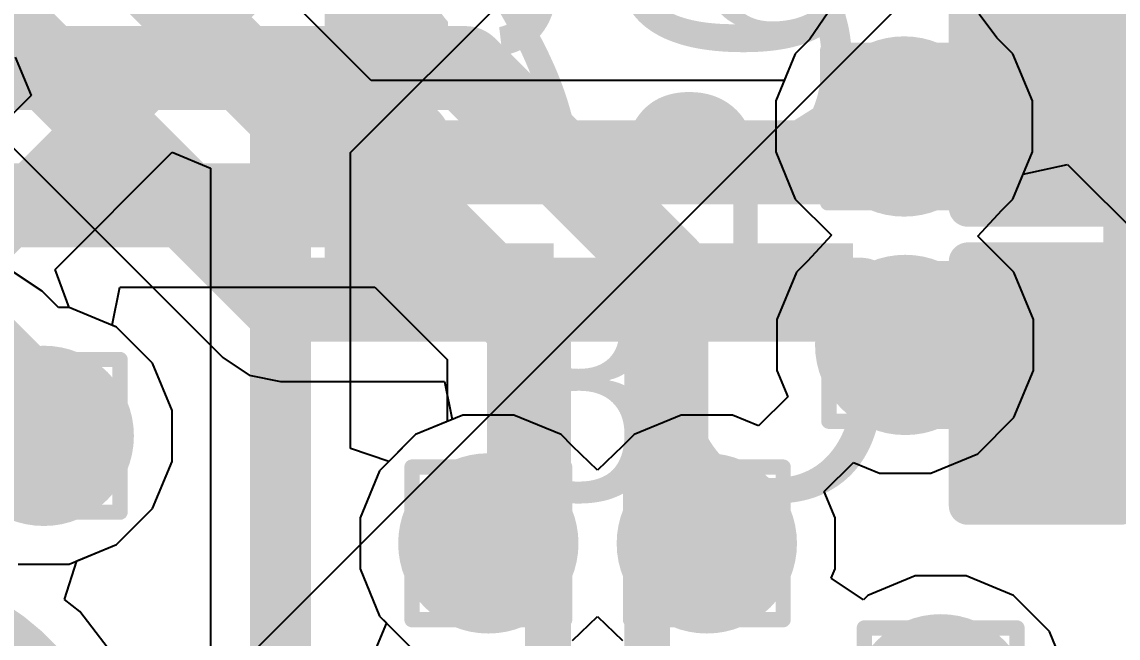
# Model space of a CAD drawing. Header units: inches. Extents: x -11 to 5433, y -4 to 5447.
# Drawn here: x 3.483 to 7.131, y 18.888 to 20.939 of the extents above; entities that cross this region are included whole.
import ezdxf

# ---------------------------------------------------------------- set-up
doc = ezdxf.new("R2010")
doc.units = ezdxf.units.IN
for name, color, linetype in [('Bottom Layer', 5, 'Continuous'), ('Bottom Overlay', 54, 'Continuous'), ('Bottom Paste', 16, 'Continuous'), ('Bottom Solder', 6, 'Continuous'), ('Drill Drawing', 1, 'Continuous'), ('Ground', 16, 'Continuous'), ('Power', 76, 'Continuous'), ('Top Layer', 1, 'Continuous'), ('Top Overlay', 2, 'Continuous'), ('Top Solder', 216, 'Continuous'), ('Via Holes', 16, 'Continuous')]:
    doc.layers.add(name, color=color, linetype=linetype)
doc.styles.add('Arial', font='', dxfattribs={"height": 0.2})
doc.styles.get('Arial').set_extended_font_data('Arial')

# ---------------------------------------------------------------- blocks, each defined once
blk = doc.blocks.new('TL3340AF160QG_48')
at = {"layer": 'Top Solder'}
blk.add_line((-1.71, 0.3751), (-5443.0227, 5441.6372), dxfattribs=at)
blk = doc.blocks.new('C___0402_B_221')
at = {"layer": 'Bottom Layer'}
for points in [[(-0.2413, 0.3175), (-0.2413, -0.3175), (-0.6985, -0.3175), (-0.6985, 0.3175)], [(0.6985, 0.3175), (0.6985, -0.3175), (0.2413, -0.3175), (0.2413, 0.3175)]]:
    blk.add_hatch(color=5, dxfattribs=at).paths.add_polyline_path(points)
at = {"layer": 'Bottom Paste'}
for points in [[(-0.2413, 0.3175), (-0.2413, -0.3175), (-0.6985, -0.3175), (-0.6985, 0.3175)], [(0.6985, 0.3175), (0.6985, -0.3175), (0.2413, -0.3175), (0.2413, 0.3175)]]:
    blk.add_hatch(color=16, dxfattribs=at).paths.add_polyline_path(points)
at = {"layer": 'Bottom Solder'}
for points in [[(-0.1813, 0.3775), (-0.1813, -0.3775), (-0.7585, -0.3775), (-0.7585, 0.3775)], [(0.7585, 0.3775), (0.7585, -0.3775), (0.1813, -0.3775), (0.1813, 0.3775)]]:
    blk.add_hatch(color=6, dxfattribs=at).paths.add_polyline_path(points)
at = {"layer": 'Bottom Overlay'}
for points in [[(-0.2794, 0.4064, 0.127, 0.127, 0), (-0.7874, 0.4064, 0.127, 0.127, 0)], [(-0.7874, 0.4064, 0.127, 0.127, 0), (-0.7874, -0.4064, 0.127, 0.127, 0)], [(0.7874, 0.4064, 0.127, 0.127, 0), (0.2794, 0.4064, 0.127, 0.127, 0)], [(0.7874, 0.4064, 0.127, 0.127, 0), (0.7874, -0.4064, 0.127, 0.127, 0)], [(-0.2794, -0.4064, 0.127, 0.127, 0), (-0.7874, -0.4064, 0.127, 0.127, 0)], [(0.7874, -0.4064, 0.127, 0.127, 0), (0.2794, -0.4064, 0.127, 0.127, 0)]]:
    blk.add_lwpolyline(points, format="xyseb", dxfattribs=at)
for points in [[(-0.8191, 0.4064, 0.0635, 0.0635, 1), (-0.7556, 0.4064, 0.0635, 0.0635, 1)], [(-0.8191, 0.4064, 0.0635, 0.0635, 1), (-0.7556, 0.4064, 0.0635, 0.0635, 1)], [(-0.3111, 0.4064, 0.0635, 0.0635, 1), (-0.2477, 0.4064, 0.0635, 0.0635, 1)], [(0.2477, 0.4064, 0.0635, 0.0635, 1), (0.3111, 0.4064, 0.0635, 0.0635, 1)], [(0.7556, 0.4064, 0.0635, 0.0635, 1), (0.8191, 0.4064, 0.0635, 0.0635, 1)], [(0.7556, 0.4064, 0.0635, 0.0635, 1), (0.8191, 0.4064, 0.0635, 0.0635, 1)], [(-0.8191, -0.4064, 0.0635, 0.0635, 1), (-0.7556, -0.4064, 0.0635, 0.0635, 1)], [(-0.8191, -0.4064, 0.0635, 0.0635, 1), (-0.7556, -0.4064, 0.0635, 0.0635, 1)], [(-0.3111, -0.4064, 0.0635, 0.0635, 1), (-0.2477, -0.4064, 0.0635, 0.0635, 1)], [(0.2477, -0.4064, 0.0635, 0.0635, 1), (0.3111, -0.4064, 0.0635, 0.0635, 1)], [(0.7556, -0.4064, 0.0635, 0.0635, 1), (0.8191, -0.4064, 0.0635, 0.0635, 1)], [(0.7556, -0.4064, 0.0635, 0.0635, 1), (0.8191, -0.4064, 0.0635, 0.0635, 1)]]:
    blk.add_lwpolyline(points, format="xyseb", close=True, dxfattribs=at)
blk = doc.blocks.new('C___0402_B_222')
at = {"layer": 'Bottom Layer'}
for points in [[(-0.2413, 0.3175), (-0.2413, -0.3175), (-0.6985, -0.3175), (-0.6985, 0.3175)], [(0.6985, 0.3175), (0.6985, -0.3175), (0.2413, -0.3175), (0.2413, 0.3175)]]:
    blk.add_hatch(color=5, dxfattribs=at).paths.add_polyline_path(points)
at = {"layer": 'Bottom Paste'}
for points in [[(-0.2413, 0.3175), (-0.2413, -0.3175), (-0.6985, -0.3175), (-0.6985, 0.3175)], [(0.6985, 0.3175), (0.6985, -0.3175), (0.2413, -0.3175), (0.2413, 0.3175)]]:
    blk.add_hatch(color=16, dxfattribs=at).paths.add_polyline_path(points)
at = {"layer": 'Bottom Solder'}
for points in [[(-0.1813, 0.3775), (-0.1813, -0.3775), (-0.7585, -0.3775), (-0.7585, 0.3775)], [(0.7585, 0.3775), (0.7585, -0.3775), (0.1813, -0.3775), (0.1813, 0.3775)]]:
    blk.add_hatch(color=6, dxfattribs=at).paths.add_polyline_path(points)
at = {"layer": 'Bottom Overlay'}
for points in [[(-0.2794, 0.4064, 0.127, 0.127, 0), (-0.7874, 0.4064, 0.127, 0.127, 0)], [(-0.7874, 0.4064, 0.127, 0.127, 0), (-0.7874, -0.4064, 0.127, 0.127, 0)], [(0.7874, 0.4064, 0.127, 0.127, 0), (0.2794, 0.4064, 0.127, 0.127, 0)], [(0.7874, 0.4064, 0.127, 0.127, 0), (0.7874, -0.4064, 0.127, 0.127, 0)], [(-0.2794, -0.4064, 0.127, 0.127, 0), (-0.7874, -0.4064, 0.127, 0.127, 0)], [(0.7874, -0.4064, 0.127, 0.127, 0), (0.2794, -0.4064, 0.127, 0.127, 0)]]:
    blk.add_lwpolyline(points, format="xyseb", dxfattribs=at)
for points in [[(-0.8191, 0.4064, 0.0635, 0.0635, 1), (-0.7556, 0.4064, 0.0635, 0.0635, 1)], [(-0.8191, 0.4064, 0.0635, 0.0635, 1), (-0.7556, 0.4064, 0.0635, 0.0635, 1)], [(-0.3111, 0.4064, 0.0635, 0.0635, 1), (-0.2477, 0.4064, 0.0635, 0.0635, 1)], [(0.2477, 0.4064, 0.0635, 0.0635, 1), (0.3111, 0.4064, 0.0635, 0.0635, 1)], [(0.7556, 0.4064, 0.0635, 0.0635, 1), (0.8191, 0.4064, 0.0635, 0.0635, 1)], [(0.7556, 0.4064, 0.0635, 0.0635, 1), (0.8191, 0.4064, 0.0635, 0.0635, 1)], [(-0.8191, -0.4064, 0.0635, 0.0635, 1), (-0.7556, -0.4064, 0.0635, 0.0635, 1)], [(-0.8191, -0.4064, 0.0635, 0.0635, 1), (-0.7556, -0.4064, 0.0635, 0.0635, 1)], [(-0.3111, -0.4064, 0.0635, 0.0635, 1), (-0.2477, -0.4064, 0.0635, 0.0635, 1)], [(0.2477, -0.4064, 0.0635, 0.0635, 1), (0.3111, -0.4064, 0.0635, 0.0635, 1)], [(0.7556, -0.4064, 0.0635, 0.0635, 1), (0.8191, -0.4064, 0.0635, 0.0635, 1)], [(0.7556, -0.4064, 0.0635, 0.0635, 1), (0.8191, -0.4064, 0.0635, 0.0635, 1)]]:
    blk.add_lwpolyline(points, format="xyseb", close=True, dxfattribs=at)

msp = doc.modelspace()

# ---------------------------------------------------------------- hatches: boundary and pattern name
at = {"layer": 'Bottom Layer'}
h = msp.add_hatch(color=5, dxfattribs=at)
edge = h.paths.add_edge_path()
edge.add_arc((6.4186, 20.591), 0.3, 0, 360)
h = msp.add_hatch(color=5, dxfattribs=at)
edge = h.paths.add_edge_path()
edge.add_arc((6.4224, 19.864), 0.3, 0, 360)
h = msp.add_hatch(color=5, dxfattribs=at)
edge = h.paths.add_edge_path()
edge.add_arc((3.556, 19.5614), 0.3, 0, 360)
h = msp.add_hatch(color=5, dxfattribs=at)
edge = h.paths.add_edge_path()
edge.add_arc((5.0353, 19.2035), 0.3, 0, 360)
h = msp.add_hatch(color=5, dxfattribs=at)
edge = h.paths.add_edge_path()
edge.add_arc((5.7623, 19.2035), 0.3, 0, 360)
h = msp.add_hatch(color=5, dxfattribs=at)
edge = h.paths.add_edge_path()
edge.add_arc((6.5404, 18.668), 0.3, 0, 360)
at = {"layer": 'Ground'}
h = msp.add_hatch(color=16, dxfattribs=at)
edge = h.paths.add_edge_path()
edge.add_arc((6.4186, 20.591), 0.3, 0, 360)
h = msp.add_hatch(color=16, dxfattribs=at)
edge = h.paths.add_edge_path()
edge.add_arc((6.4224, 19.864), 0.3, 0, 360)
h = msp.add_hatch(color=16, dxfattribs=at)
edge = h.paths.add_edge_path()
edge.add_arc((3.556, 19.5614), 0.3, 0, 360)
h = msp.add_hatch(color=16, dxfattribs=at)
edge = h.paths.add_edge_path()
edge.add_arc((5.0353, 19.2035), 0.3, 0, 360)
h = msp.add_hatch(color=16, dxfattribs=at)
edge = h.paths.add_edge_path()
edge.add_arc((5.7623, 19.2035), 0.3, 0, 360)
h = msp.add_hatch(color=16, dxfattribs=at)
edge = h.paths.add_edge_path()
edge.add_arc((6.5404, 18.668), 0.3, 0, 360)
at = {"layer": 'Power'}
h = msp.add_hatch(color=76, dxfattribs=at)
edge = h.paths.add_edge_path()
edge.add_arc((6.4186, 20.591), 0.3, 0, 360)
h = msp.add_hatch(color=76, dxfattribs=at)
edge = h.paths.add_edge_path()
edge.add_arc((6.4224, 19.864), 0.3, 0, 360)
h = msp.add_hatch(color=76, dxfattribs=at)
edge = h.paths.add_edge_path()
edge.add_arc((3.556, 19.5614), 0.3, 0, 360)
h = msp.add_hatch(color=76, dxfattribs=at)
edge = h.paths.add_edge_path()
edge.add_arc((5.0353, 19.2035), 0.3, 0, 360)
h = msp.add_hatch(color=76, dxfattribs=at)
edge = h.paths.add_edge_path()
edge.add_arc((5.7623, 19.2035), 0.3, 0, 360)
h = msp.add_hatch(color=76, dxfattribs=at)
edge = h.paths.add_edge_path()
edge.add_arc((6.5404, 18.668), 0.3, 0, 360)
at = {"layer": 'Top Layer'}
h = msp.add_hatch(color=1, dxfattribs=at)
edge = h.paths.add_edge_path()
edge.add_arc((6.4186, 20.591), 0.3, 0, 360)
h = msp.add_hatch(color=1, dxfattribs=at)
edge = h.paths.add_edge_path()
edge.add_arc((6.4224, 19.864), 0.3, 0, 360)
h = msp.add_hatch(color=1, dxfattribs=at)
edge = h.paths.add_edge_path()
edge.add_arc((3.556, 19.5614), 0.3, 0, 360)
h = msp.add_hatch(color=1, dxfattribs=at)
edge = h.paths.add_edge_path()
edge.add_arc((5.0353, 19.2035), 0.3, 0, 360)
h = msp.add_hatch(color=1, dxfattribs=at)
edge = h.paths.add_edge_path()
edge.add_arc((5.7623, 19.2035), 0.3, 0, 360)
h = msp.add_hatch(color=1, dxfattribs=at)
edge = h.paths.add_edge_path()
edge.add_arc((6.5404, 18.668), 0.3, 0, 360)
at = {"layer": 'Via Holes'}
h = msp.add_hatch(color=7, dxfattribs=at)
edge = h.paths.add_edge_path()
edge.add_arc((6.4186, 20.591), 0.15, 0, 360)
h = msp.add_hatch(color=7, dxfattribs=at)
edge = h.paths.add_edge_path()
edge.add_arc((6.4224, 19.864), 0.15, 0, 360)
h = msp.add_hatch(color=7, dxfattribs=at)
edge = h.paths.add_edge_path()
edge.add_arc((3.556, 19.5614), 0.15, 0, 360)
h = msp.add_hatch(color=7, dxfattribs=at)
edge = h.paths.add_edge_path()
edge.add_arc((5.0353, 19.2035), 0.15, 0, 360)
h = msp.add_hatch(color=7, dxfattribs=at)
edge = h.paths.add_edge_path()
edge.add_arc((5.7623, 19.2035), 0.15, 0, 360)

# ---------------------------------------------------------------- linework, layer by layer
at = {"layer": 'Bottom Layer'}
for p, q in [((3.7836, 19.9293), (3.8089, 20.0563)), ((3.8089, 20.0563), (4.6572, 20.0563)), ((4.6572, 20.0563), (4.8983, 19.8152)), ((3.7979, 19.9234), (3.7836, 19.9293)), ((3.918, 19.8033), (3.7979, 19.9234)), ((4.8983, 19.8152), (4.8983, 19.6089)), ((3.983, 19.6463), (3.918, 19.8033)), ((3.983, 19.4765), (3.983, 19.6463)), ((4.8983, 19.6089), (4.7934, 19.5655)), ((4.7934, 19.5655), (4.6733, 19.4454)), ((3.918, 19.3195), (3.983, 19.4765)), ((4.6733, 19.4454), (4.6083, 19.2884)), ((3.7979, 19.1994), (3.918, 19.3195)), ((4.6083, 19.2884), (4.6083, 19.1186)), ((3.6665, 19.145), (3.7979, 19.1994)), ((3.6245, 19.0171), (3.6665, 19.145)), ((4.6083, 19.1186), (4.6733, 18.9616)), ((3.6764, 18.9773), (3.6245, 19.0171)), ((3.8351, 18.7704), (3.6764, 18.9773)), ((4.6733, 18.9616), (4.7934, 18.8415)), ((5.3158, 18.8802), (5.3988, 18.9602)), ((5.3988, 18.9602), (5.4818, 18.8802))]:
    msp.add_line(p, q, dxfattribs=at)
for points in [[(-0.9171, 20.7854, 0.2794, 0.2794, 0), (4.9592, 20.7854, 0.2794, 0.2794, 0)], [(4.9592, 20.7854, 0.2794, 0.2794, 0), (5.6274, 20.1172, 0.2794, 0.2794, 0)], [(6.8159, 20.5948, 0.2794, 0.2794, 0), (6.9484, 20.7272, 0.2794, 0.2794, 0)], [(6.4186, 20.591, 0.2794, 0.2794, 0), (6.4223, 20.5948, 0.2794, 0.2794, 0)], [(6.4223, 20.5948, 0.2794, 0.2794, 0), (6.8159, 20.5948, 0.2794, 0.2794, 0)], [(-0.9056, 20.3282, 0.2794, 0.2794, 0), (4.7698, 20.3282, 0.2794, 0.2794, 0)], [(4.7698, 20.3282, 0.2794, 0.2794, 0), (5.1702, 19.9279, 0.2794, 0.2794, 0)], [(5.6274, 19.3384, 0.2794, 0.2794, 0), (5.6274, 20.1172, 0.2794, 0.2794, 0)], [(5.1702, 19.3384, 0.2794, 0.2794, 0), (5.1702, 19.9279, 0.2794, 0.2794, 0)], [(6.4224, 19.864, 0.2794, 0.2794, 0), (6.4837, 19.8027, 0.2794, 0.2794, 0)], [(6.4837, 19.8027, 0.2794, 0.2794, 0), (6.8809, 19.8027, 0.2794, 0.2794, 0)], [(6.8809, 19.8027, 0.2794, 0.2794, 0), (6.9484, 19.7353, 0.2794, 0.2794, 0)], [(5.0353, 19.2035, 0.2794, 0.2794, 0), (5.1702, 19.3384, 0.2794, 0.2794, 0)], [(5.6274, 19.3384, 0.2794, 0.2794, 0), (5.7623, 19.2035, 0.2794, 0.2794, 0)], [(2.9699, 18.9947, 0.2794, 0.2794, -0.414214), (3.6938, 18.2708, 0.2794, 0.2794, 0)]]:
    msp.add_lwpolyline(points, format="xyseb", dxfattribs=at)
for points in [[(4.8894, 20.7854, 0.1397, 0.1397, 1), (5.0291, 20.7854, 0.1397, 0.1397, 1)], [(4.8894, 20.7854, 0.1397, 0.1397, 1), (5.0291, 20.7854, 0.1397, 0.1397, 1)], [(6.8785, 20.7272, 0.1397, 0.1397, 1), (7.0182, 20.7272, 0.1397, 0.1397, 1)], [(6.3488, 20.591, 0.1397, 0.1397, 1), (6.4885, 20.591, 0.1397, 0.1397, 1)], [(6.3525, 20.5948, 0.1397, 0.1397, 1), (6.4922, 20.5948, 0.1397, 0.1397, 1)], [(6.3525, 20.5948, 0.1397, 0.1397, 1), (6.4922, 20.5948, 0.1397, 0.1397, 1)], [(6.746, 20.5948, 0.1397, 0.1397, 1), (6.8857, 20.5948, 0.1397, 0.1397, 1)], [(6.746, 20.5948, 0.1397, 0.1397, 1), (6.8857, 20.5948, 0.1397, 0.1397, 1)], [(4.7, 20.3282, 0.1397, 0.1397, 1), (4.8397, 20.3282, 0.1397, 0.1397, 1)], [(4.7, 20.3282, 0.1397, 0.1397, 1), (4.8397, 20.3282, 0.1397, 0.1397, 1)], [(5.5575, 20.1172, 0.1397, 0.1397, 1), (5.6972, 20.1172, 0.1397, 0.1397, 1)], [(5.5575, 20.1172, 0.1397, 0.1397, 1), (5.6972, 20.1172, 0.1397, 0.1397, 1)], [(5.1003, 19.9279, 0.1397, 0.1397, 1), (5.24, 19.9279, 0.1397, 0.1397, 1)], [(5.1003, 19.9279, 0.1397, 0.1397, 1), (5.24, 19.9279, 0.1397, 0.1397, 1)], [(6.3525, 19.864, 0.1397, 0.1397, 1), (6.4922, 19.864, 0.1397, 0.1397, 1)], [(6.4138, 19.8027, 0.1397, 0.1397, 1), (6.5535, 19.8027, 0.1397, 0.1397, 1)], [(6.4138, 19.8027, 0.1397, 0.1397, 1), (6.5535, 19.8027, 0.1397, 0.1397, 1)], [(6.8111, 19.8027, 0.1397, 0.1397, 1), (6.9508, 19.8027, 0.1397, 0.1397, 1)], [(6.8111, 19.8027, 0.1397, 0.1397, 1), (6.9508, 19.8027, 0.1397, 0.1397, 1)], [(6.8785, 19.7353, 0.1397, 0.1397, 1), (7.0182, 19.7353, 0.1397, 0.1397, 1)], [(5.1003, 19.3384, 0.1397, 0.1397, 1), (5.24, 19.3384, 0.1397, 0.1397, 1)], [(5.1003, 19.3384, 0.1397, 0.1397, 1), (5.24, 19.3384, 0.1397, 0.1397, 1)], [(5.5575, 19.3384, 0.1397, 0.1397, 1), (5.6972, 19.3384, 0.1397, 0.1397, 1)], [(5.5575, 19.3384, 0.1397, 0.1397, 1), (5.6972, 19.3384, 0.1397, 0.1397, 1)], [(4.9654, 19.2035, 0.1397, 0.1397, 1), (5.1051, 19.2035, 0.1397, 0.1397, 1)], [(5.6924, 19.2035, 0.1397, 0.1397, 1), (5.8321, 19.2035, 0.1397, 0.1397, 1)]]:
    msp.add_lwpolyline(points, format="xyseb", close=True, dxfattribs=at)
at = {"layer": 'Drill Drawing'}
for points in [[(6.1646, 20.845, 0.0508, 0.0508, 0), (6.6726, 20.845, 0.0508, 0.0508, 0)], [(6.1646, 20.337, 0.0508, 0.0508, 0), (6.1646, 20.845, 0.0508, 0.0508, 0)], [(6.6726, 20.337, 0.0508, 0.0508, 0), (6.6726, 20.845, 0.0508, 0.0508, 0)], [(6.2662, 20.7434, 0.0508, 0.0508, 0), (6.571, 20.7434, 0.0508, 0.0508, 0)], [(6.2662, 20.4386, 0.0508, 0.0508, 0), (6.2662, 20.7434, 0.0508, 0.0508, 0)], [(6.571, 20.4386, 0.0508, 0.0508, 0), (6.571, 20.7434, 0.0508, 0.0508, 0)], [(6.2662, 20.4386, 0.0508, 0.0508, 0), (6.571, 20.4386, 0.0508, 0.0508, 0)], [(6.1646, 20.337, 0.0508, 0.0508, 0), (6.6726, 20.337, 0.0508, 0.0508, 0)], [(6.1684, 20.118, 0.0508, 0.0508, 0), (6.6764, 20.118, 0.0508, 0.0508, 0)], [(6.1684, 19.61, 0.0508, 0.0508, 0), (6.1684, 20.118, 0.0508, 0.0508, 0)], [(6.6764, 19.61, 0.0508, 0.0508, 0), (6.6764, 20.118, 0.0508, 0.0508, 0)], [(6.27, 20.0164, 0.0508, 0.0508, 0), (6.5748, 20.0164, 0.0508, 0.0508, 0)], [(6.27, 19.7116, 0.0508, 0.0508, 0), (6.27, 20.0164, 0.0508, 0.0508, 0)], [(6.5748, 19.7116, 0.0508, 0.0508, 0), (6.5748, 20.0164, 0.0508, 0.0508, 0)], [(3.302, 19.8154, 0.0508, 0.0508, 0), (3.81, 19.8154, 0.0508, 0.0508, 0)], [(3.81, 19.3074, 0.0508, 0.0508, 0), (3.81, 19.8154, 0.0508, 0.0508, 0)], [(3.4036, 19.7138, 0.0508, 0.0508, 0), (3.7084, 19.7138, 0.0508, 0.0508, 0)], [(3.7084, 19.409, 0.0508, 0.0508, 0), (3.7084, 19.7138, 0.0508, 0.0508, 0)], [(6.27, 19.7116, 0.0508, 0.0508, 0), (6.5748, 19.7116, 0.0508, 0.0508, 0)], [(6.1684, 19.61, 0.0508, 0.0508, 0), (6.6764, 19.61, 0.0508, 0.0508, 0)], [(4.7813, 19.4575, 0.0508, 0.0508, 0), (5.2893, 19.4575, 0.0508, 0.0508, 0)], [(4.7813, 18.9495, 0.0508, 0.0508, 0), (4.7813, 19.4575, 0.0508, 0.0508, 0)], [(5.2893, 18.9495, 0.0508, 0.0508, 0), (5.2893, 19.4575, 0.0508, 0.0508, 0)], [(5.5083, 19.4575, 0.0508, 0.0508, 0), (6.0163, 19.4575, 0.0508, 0.0508, 0)], [(5.5083, 18.9495, 0.0508, 0.0508, 0), (5.5083, 19.4575, 0.0508, 0.0508, 0)], [(6.0163, 18.9495, 0.0508, 0.0508, 0), (6.0163, 19.4575, 0.0508, 0.0508, 0)], [(3.4036, 19.409, 0.0508, 0.0508, 0), (3.7084, 19.409, 0.0508, 0.0508, 0)], [(4.8829, 19.3559, 0.0508, 0.0508, 0), (5.1877, 19.3559, 0.0508, 0.0508, 0)], [(4.8829, 19.0511, 0.0508, 0.0508, 0), (4.8829, 19.3559, 0.0508, 0.0508, 0)], [(5.1877, 19.0511, 0.0508, 0.0508, 0), (5.1877, 19.3559, 0.0508, 0.0508, 0)], [(5.6099, 19.3559, 0.0508, 0.0508, 0), (5.9147, 19.3559, 0.0508, 0.0508, 0)], [(5.6099, 19.0511, 0.0508, 0.0508, 0), (5.6099, 19.3559, 0.0508, 0.0508, 0)], [(5.9147, 19.0511, 0.0508, 0.0508, 0), (5.9147, 19.3559, 0.0508, 0.0508, 0)], [(3.302, 19.3074, 0.0508, 0.0508, 0), (3.81, 19.3074, 0.0508, 0.0508, 0)], [(4.8829, 19.0511, 0.0508, 0.0508, 0), (5.1877, 19.0511, 0.0508, 0.0508, 0)], [(5.6099, 19.0511, 0.0508, 0.0508, 0), (5.9147, 19.0511, 0.0508, 0.0508, 0)], [(4.7813, 18.9495, 0.0508, 0.0508, 0), (5.2893, 18.9495, 0.0508, 0.0508, 0)], [(5.5083, 18.9495, 0.0508, 0.0508, 0), (6.0163, 18.9495, 0.0508, 0.0508, 0)], [(6.2864, 18.922, 0.0508, 0.0508, 0), (6.7944, 18.922, 0.0508, 0.0508, 0)], [(6.2864, 18.414, 0.0508, 0.0508, 0), (6.2864, 18.922, 0.0508, 0.0508, 0)], [(6.7944, 18.414, 0.0508, 0.0508, 0), (6.7944, 18.922, 0.0508, 0.0508, 0)]]:
    msp.add_lwpolyline(points, format="xyseb", dxfattribs=at)
for points in [[(6.1519, 20.845, 0.0254, 0.0254, 1), (6.1773, 20.845, 0.0254, 0.0254, 1)], [(6.1519, 20.845, 0.0254, 0.0254, 1), (6.1773, 20.845, 0.0254, 0.0254, 1)], [(6.6599, 20.845, 0.0254, 0.0254, 1), (6.6853, 20.845, 0.0254, 0.0254, 1)], [(6.6599, 20.845, 0.0254, 0.0254, 1), (6.6853, 20.845, 0.0254, 0.0254, 1)], [(6.2535, 20.7434, 0.0254, 0.0254, 1), (6.2789, 20.7434, 0.0254, 0.0254, 1)], [(6.2535, 20.7434, 0.0254, 0.0254, 1), (6.2789, 20.7434, 0.0254, 0.0254, 1)], [(6.5583, 20.7434, 0.0254, 0.0254, 1), (6.5837, 20.7434, 0.0254, 0.0254, 1)], [(6.5583, 20.7434, 0.0254, 0.0254, 1), (6.5837, 20.7434, 0.0254, 0.0254, 1)], [(6.2535, 20.4386, 0.0254, 0.0254, 1), (6.2789, 20.4386, 0.0254, 0.0254, 1)], [(6.2535, 20.4386, 0.0254, 0.0254, 1), (6.2789, 20.4386, 0.0254, 0.0254, 1)], [(6.5583, 20.4386, 0.0254, 0.0254, 1), (6.5837, 20.4386, 0.0254, 0.0254, 1)], [(6.5583, 20.4386, 0.0254, 0.0254, 1), (6.5837, 20.4386, 0.0254, 0.0254, 1)], [(6.1519, 20.337, 0.0254, 0.0254, 1), (6.1773, 20.337, 0.0254, 0.0254, 1)], [(6.1519, 20.337, 0.0254, 0.0254, 1), (6.1773, 20.337, 0.0254, 0.0254, 1)], [(6.6599, 20.337, 0.0254, 0.0254, 1), (6.6853, 20.337, 0.0254, 0.0254, 1)], [(6.6599, 20.337, 0.0254, 0.0254, 1), (6.6853, 20.337, 0.0254, 0.0254, 1)], [(6.1557, 20.118, 0.0254, 0.0254, 1), (6.1811, 20.118, 0.0254, 0.0254, 1)], [(6.1557, 20.118, 0.0254, 0.0254, 1), (6.1811, 20.118, 0.0254, 0.0254, 1)], [(6.6637, 20.118, 0.0254, 0.0254, 1), (6.6891, 20.118, 0.0254, 0.0254, 1)], [(6.6637, 20.118, 0.0254, 0.0254, 1), (6.6891, 20.118, 0.0254, 0.0254, 1)], [(6.2573, 20.0164, 0.0254, 0.0254, 1), (6.2827, 20.0164, 0.0254, 0.0254, 1)], [(6.2573, 20.0164, 0.0254, 0.0254, 1), (6.2827, 20.0164, 0.0254, 0.0254, 1)], [(6.5621, 20.0164, 0.0254, 0.0254, 1), (6.5875, 20.0164, 0.0254, 0.0254, 1)], [(6.5621, 20.0164, 0.0254, 0.0254, 1), (6.5875, 20.0164, 0.0254, 0.0254, 1)], [(3.7973, 19.8154, 0.0254, 0.0254, 1), (3.8227, 19.8154, 0.0254, 0.0254, 1)], [(3.7973, 19.8154, 0.0254, 0.0254, 1), (3.8227, 19.8154, 0.0254, 0.0254, 1)], [(3.6957, 19.7138, 0.0254, 0.0254, 1), (3.7211, 19.7138, 0.0254, 0.0254, 1)], [(3.6957, 19.7138, 0.0254, 0.0254, 1), (3.7211, 19.7138, 0.0254, 0.0254, 1)], [(6.2573, 19.7116, 0.0254, 0.0254, 1), (6.2827, 19.7116, 0.0254, 0.0254, 1)], [(6.2573, 19.7116, 0.0254, 0.0254, 1), (6.2827, 19.7116, 0.0254, 0.0254, 1)], [(6.5621, 19.7116, 0.0254, 0.0254, 1), (6.5875, 19.7116, 0.0254, 0.0254, 1)], [(6.5621, 19.7116, 0.0254, 0.0254, 1), (6.5875, 19.7116, 0.0254, 0.0254, 1)], [(6.1557, 19.61, 0.0254, 0.0254, 1), (6.1811, 19.61, 0.0254, 0.0254, 1)], [(6.1557, 19.61, 0.0254, 0.0254, 1), (6.1811, 19.61, 0.0254, 0.0254, 1)], [(6.6637, 19.61, 0.0254, 0.0254, 1), (6.6891, 19.61, 0.0254, 0.0254, 1)], [(6.6637, 19.61, 0.0254, 0.0254, 1), (6.6891, 19.61, 0.0254, 0.0254, 1)], [(4.7686, 19.4575, 0.0254, 0.0254, 1), (4.794, 19.4575, 0.0254, 0.0254, 1)], [(4.7686, 19.4575, 0.0254, 0.0254, 1), (4.794, 19.4575, 0.0254, 0.0254, 1)], [(5.2766, 19.4575, 0.0254, 0.0254, 1), (5.302, 19.4575, 0.0254, 0.0254, 1)], [(5.2766, 19.4575, 0.0254, 0.0254, 1), (5.302, 19.4575, 0.0254, 0.0254, 1)], [(5.4956, 19.4575, 0.0254, 0.0254, 1), (5.521, 19.4575, 0.0254, 0.0254, 1)], [(5.4956, 19.4575, 0.0254, 0.0254, 1), (5.521, 19.4575, 0.0254, 0.0254, 1)], [(6.0036, 19.4575, 0.0254, 0.0254, 1), (6.029, 19.4575, 0.0254, 0.0254, 1)], [(6.0036, 19.4575, 0.0254, 0.0254, 1), (6.029, 19.4575, 0.0254, 0.0254, 1)], [(3.6957, 19.409, 0.0254, 0.0254, 1), (3.7211, 19.409, 0.0254, 0.0254, 1)], [(3.6957, 19.409, 0.0254, 0.0254, 1), (3.7211, 19.409, 0.0254, 0.0254, 1)], [(4.8702, 19.3559, 0.0254, 0.0254, 1), (4.8956, 19.3559, 0.0254, 0.0254, 1)], [(4.8702, 19.3559, 0.0254, 0.0254, 1), (4.8956, 19.3559, 0.0254, 0.0254, 1)], [(5.175, 19.3559, 0.0254, 0.0254, 1), (5.2004, 19.3559, 0.0254, 0.0254, 1)], [(5.175, 19.3559, 0.0254, 0.0254, 1), (5.2004, 19.3559, 0.0254, 0.0254, 1)], [(5.5972, 19.3559, 0.0254, 0.0254, 1), (5.6226, 19.3559, 0.0254, 0.0254, 1)], [(5.5972, 19.3559, 0.0254, 0.0254, 1), (5.6226, 19.3559, 0.0254, 0.0254, 1)], [(5.902, 19.3559, 0.0254, 0.0254, 1), (5.9274, 19.3559, 0.0254, 0.0254, 1)], [(5.902, 19.3559, 0.0254, 0.0254, 1), (5.9274, 19.3559, 0.0254, 0.0254, 1)], [(3.7973, 19.3074, 0.0254, 0.0254, 1), (3.8227, 19.3074, 0.0254, 0.0254, 1)], [(3.7973, 19.3074, 0.0254, 0.0254, 1), (3.8227, 19.3074, 0.0254, 0.0254, 1)], [(4.8702, 19.0511, 0.0254, 0.0254, 1), (4.8956, 19.0511, 0.0254, 0.0254, 1)], [(4.8702, 19.0511, 0.0254, 0.0254, 1), (4.8956, 19.0511, 0.0254, 0.0254, 1)], [(5.175, 19.0511, 0.0254, 0.0254, 1), (5.2004, 19.0511, 0.0254, 0.0254, 1)], [(5.175, 19.0511, 0.0254, 0.0254, 1), (5.2004, 19.0511, 0.0254, 0.0254, 1)], [(5.5972, 19.0511, 0.0254, 0.0254, 1), (5.6226, 19.0511, 0.0254, 0.0254, 1)], [(5.5972, 19.0511, 0.0254, 0.0254, 1), (5.6226, 19.0511, 0.0254, 0.0254, 1)], [(5.902, 19.0511, 0.0254, 0.0254, 1), (5.9274, 19.0511, 0.0254, 0.0254, 1)], [(5.902, 19.0511, 0.0254, 0.0254, 1), (5.9274, 19.0511, 0.0254, 0.0254, 1)], [(4.7686, 18.9495, 0.0254, 0.0254, 1), (4.794, 18.9495, 0.0254, 0.0254, 1)], [(4.7686, 18.9495, 0.0254, 0.0254, 1), (4.794, 18.9495, 0.0254, 0.0254, 1)], [(5.2766, 18.9495, 0.0254, 0.0254, 1), (5.302, 18.9495, 0.0254, 0.0254, 1)], [(5.2766, 18.9495, 0.0254, 0.0254, 1), (5.302, 18.9495, 0.0254, 0.0254, 1)], [(5.4956, 18.9495, 0.0254, 0.0254, 1), (5.521, 18.9495, 0.0254, 0.0254, 1)], [(5.4956, 18.9495, 0.0254, 0.0254, 1), (5.521, 18.9495, 0.0254, 0.0254, 1)], [(6.0036, 18.9495, 0.0254, 0.0254, 1), (6.029, 18.9495, 0.0254, 0.0254, 1)], [(6.0036, 18.9495, 0.0254, 0.0254, 1), (6.029, 18.9495, 0.0254, 0.0254, 1)], [(6.2737, 18.922, 0.0254, 0.0254, 1), (6.2991, 18.922, 0.0254, 0.0254, 1)], [(6.2737, 18.922, 0.0254, 0.0254, 1), (6.2991, 18.922, 0.0254, 0.0254, 1)], [(6.7817, 18.922, 0.0254, 0.0254, 1), (6.8071, 18.922, 0.0254, 0.0254, 1)], [(6.7817, 18.922, 0.0254, 0.0254, 1), (6.8071, 18.922, 0.0254, 0.0254, 1)]]:
    msp.add_lwpolyline(points, format="xyseb", close=True, dxfattribs=at)
at = {"layer": 'Ground'}
for p, q in [((4.5769, 20.5043), (7.0465, 22.9739)), ((6.1645, 20.9693), (6.1056, 20.8818)), ((6.1056, 20.8818), (6.0566, 20.8329)), ((6.0566, 20.8329), (5.9916, 20.676)), ((3.461, 20.8214), (3.5136, 20.6944)), ((3.5136, 20.6944), (2.9095, 20.0903)), ((5.9916, 20.676), (5.9916, 20.5061)), ((3.5939, 20.1154), (3.9837, 20.5053)), ((3.9837, 20.5053), (4.1107, 20.4527)), ((4.5769, 19.5192), (4.5769, 20.5043)), ((5.9916, 20.5061), (6.0566, 20.3492)), ((6.8152, 20.4327), (6.9629, 20.4646)), ((6.9629, 20.4646), (7.8639, 19.5637)), ((4.1107, 20.4527), (4.1107, 7.8948)), ((6.7806, 20.3492), (6.8152, 20.4327)), ((6.0566, 20.3492), (6.1767, 20.229)), ((6.7438, 20.3124), (6.7806, 20.3492)), ((6.6642, 20.226), (6.7438, 20.3124)), ((6.1767, 20.229), (6.0971, 20.1427)), ((6.7843, 20.1059), (6.6642, 20.226)), ((6.0971, 20.1427), (6.0604, 20.1059)), ((3.6409, 19.9884), (3.5939, 20.1154)), ((6.0604, 20.1059), (5.9954, 19.949)), ((6.8494, 19.949), (6.7843, 20.1059)), ((3.7979, 19.9234), (3.6409, 19.9884)), ((3.918, 19.8033), (3.7979, 19.9234)), ((5.9954, 19.949), (5.9954, 19.7791)), ((6.8494, 19.7791), (6.8494, 19.949)), ((3.983, 19.6463), (3.918, 19.8033)), ((5.9954, 19.7791), (6.0316, 19.6916)), ((6.7843, 19.6222), (6.8494, 19.7791)), ((6.0316, 19.6916), (5.9344, 19.5944)), ((3.983, 19.4765), (3.983, 19.6463)), ((4.9504, 19.6305), (4.7934, 19.5655)), ((5.1202, 19.6305), (4.9504, 19.6305)), ((5.2772, 19.5655), (5.1202, 19.6305)), ((5.6774, 19.6305), (5.5204, 19.5655)), ((5.8472, 19.6305), (5.6774, 19.6305)), ((5.9344, 19.5944), (5.8472, 19.6305)), ((6.6642, 19.502), (6.7843, 19.6222)), ((4.7934, 19.5655), (4.7039, 19.476)), ((5.3158, 19.5268), (5.2772, 19.5655)), ((5.5204, 19.5655), (5.4818, 19.5268)), ((4.7039, 19.476), (4.5769, 19.5192)), ((5.3988, 19.4468), (5.3158, 19.5268)), ((5.4818, 19.5268), (5.3988, 19.4468)), ((6.5073, 19.437), (6.6642, 19.502)), ((3.918, 19.3195), (3.983, 19.4765)), ((6.153, 19.3759), (6.2502, 19.4731)), ((6.2502, 19.4731), (6.3374, 19.437)), ((6.3374, 19.437), (6.5073, 19.437)), ((6.1893, 19.2884), (6.153, 19.3759)), ((3.7979, 19.1994), (3.918, 19.3195)), ((6.1893, 19.1186), (6.1893, 19.2884)), ((3.6409, 19.1344), (3.7979, 19.1994)), ((3.4711, 19.1344), (3.6409, 19.1344)), ((6.1764, 19.0875), (6.1893, 19.1186)), ((6.2841, 19.0155), (6.1764, 19.0875)), ((6.4554, 19.095), (6.2985, 19.0299)), ((6.6253, 19.095), (6.4554, 19.095)), ((6.7822, 19.0299), (6.6253, 19.095)), ((6.2985, 19.0299), (6.2841, 19.0155)), ((6.9024, 18.9098), (6.7822, 19.0299)), ((6.9674, 18.7529), (6.9024, 18.9098))]:
    msp.add_line(p, q, dxfattribs=at)
for points in [[(3.006, 19.8572, 0.2032, 0.2032, 0), (6.8844, 23.7356, 0.2032, 0.2032, 0)], [(4.3438, 20.6008, 0.2032, 0.2032, 0), (6.9499, 23.207, 0.2032, 0.2032, 0)], [(6.4142, 21.343, 0.2032, 0.2032, 0), (8.0287, 19.7285, 0.2032, 0.2032, 0)], [(4.3438, 7.7982, 0.2032, 0.2032, 0), (4.3438, 20.6008, 0.2032, 0.2032, 0)], [(5.0353, 19.2035, 0.1524, 0.1524, 0), (5.2337, 19.0051, 0.1524, 0.1524, 0)], [(5.5639, 19.0051, 0.1524, 0.1524, 0), (5.7623, 19.2035, 0.1524, 0.1524, 0)], [(5.2337, 18.7691, 0.1524, 0.1524, 0), (5.2337, 19.0051, 0.1524, 0.1524, 0)], [(5.5639, 6.314, 0.1524, 0.1524, 0), (5.5639, 19.0051, 0.1524, 0.1524, 0)]]:
    msp.add_lwpolyline(points, format="xyseb", dxfattribs=at)
for points in [[(4.293, 20.6008, 0.1016, 0.1016, 1), (4.3946, 20.6008, 0.1016, 0.1016, 1)], [(4.293, 20.6008, 0.1016, 0.1016, 1), (4.3946, 20.6008, 0.1016, 0.1016, 1)], [(4.9972, 19.2035, 0.0762, 0.0762, 1), (5.0734, 19.2035, 0.0762, 0.0762, 1)], [(5.7242, 19.2035, 0.0762, 0.0762, 1), (5.8004, 19.2035, 0.0762, 0.0762, 1)], [(5.1956, 19.0051, 0.0762, 0.0762, 1), (5.2718, 19.0051, 0.0762, 0.0762, 1)], [(5.1956, 19.0051, 0.0762, 0.0762, 1), (5.2718, 19.0051, 0.0762, 0.0762, 1)], [(5.5258, 19.0051, 0.0762, 0.0762, 1), (5.602, 19.0051, 0.0762, 0.0762, 1)], [(5.5258, 19.0051, 0.0762, 0.0762, 1), (5.602, 19.0051, 0.0762, 0.0762, 1)]]:
    msp.add_lwpolyline(points, format="xyseb", close=True, dxfattribs=at)
at = {"layer": 'Power'}
for p, q in [((6.1645, 20.9693), (6.1056, 20.8818)), ((6.7273, 20.8862), (6.6683, 20.9647)), ((6.1056, 20.8818), (6.0566, 20.8329)), ((6.7806, 20.8329), (6.7273, 20.8862)), ((6.0566, 20.8329), (5.9916, 20.676)), ((6.8456, 20.676), (6.7806, 20.8329)), ((5.9916, 20.676), (5.9916, 20.5061)), ((6.8456, 20.5061), (6.8456, 20.676)), ((5.9916, 20.5061), (6.0566, 20.3492)), ((6.7806, 20.3492), (6.8456, 20.5061)), ((6.0566, 20.3492), (6.1767, 20.229)), ((6.7438, 20.3124), (6.7806, 20.3492)), ((6.6642, 20.226), (6.7438, 20.3124)), ((6.1767, 20.229), (6.0971, 20.1427)), ((6.7843, 20.1059), (6.6642, 20.226)), ((6.0971, 20.1427), (6.0604, 20.1059)), ((6.0604, 20.1059), (5.9954, 19.949)), ((6.8494, 19.949), (6.7843, 20.1059)), ((5.9954, 19.949), (5.9954, 19.7791)), ((6.8494, 19.7791), (6.8494, 19.949)), ((5.9954, 19.7791), (6.0316, 19.6916)), ((6.7843, 19.6222), (6.8494, 19.7791)), ((6.0316, 19.6916), (5.9344, 19.5944)), ((4.9504, 19.6305), (4.7934, 19.5655)), ((5.1202, 19.6305), (4.9504, 19.6305)), ((5.2772, 19.5655), (5.1202, 19.6305)), ((5.6774, 19.6305), (5.5204, 19.5655)), ((5.8472, 19.6305), (5.6774, 19.6305)), ((5.9344, 19.5944), (5.8472, 19.6305)), ((6.6642, 19.502), (6.7843, 19.6222)), ((4.7934, 19.5655), (4.6733, 19.4454)), ((5.3158, 19.5268), (5.2772, 19.5655)), ((5.5204, 19.5655), (5.4818, 19.5268)), ((5.3988, 19.4468), (5.3158, 19.5268)), ((5.4818, 19.5268), (5.3988, 19.4468)), ((6.5073, 19.437), (6.6642, 19.502)), ((4.6733, 19.4454), (4.6083, 19.2884)), ((6.153, 19.3759), (6.2502, 19.4731)), ((6.2502, 19.4731), (6.3374, 19.437)), ((6.3374, 19.437), (6.5073, 19.437)), ((6.1893, 19.2884), (6.153, 19.3759)), ((4.6083, 19.2884), (4.6083, 19.1186)), ((6.1893, 19.1186), (6.1893, 19.2884)), ((4.6083, 19.1186), (4.6733, 18.9616)), ((6.1764, 19.0875), (6.1893, 19.1186)), ((6.2841, 19.0155), (6.1764, 19.0875)), ((6.4554, 19.095), (6.2985, 19.0299)), ((6.6253, 19.095), (6.4554, 19.095)), ((6.7822, 19.0299), (6.6253, 19.095)), ((6.2985, 19.0299), (6.2841, 19.0155)), ((6.9024, 18.9098), (6.7822, 19.0299)), ((4.6733, 18.9616), (4.7934, 18.8415)), ((6.9674, 18.7529), (6.9024, 18.9098))]:
    msp.add_line(p, q, dxfattribs=at)
for points in [[(5.0353, 19.2035, 0.1524, 0.1524, 0), (5.2337, 19.0051, 0.1524, 0.1524, 0)], [(5.5639, 19.0051, 0.1524, 0.1524, 0), (5.7623, 19.2035, 0.1524, 0.1524, 0)], [(5.2337, 18.5548, 0.1524, 0.1524, 0), (5.2337, 19.0051, 0.1524, 0.1524, 0)], [(5.5639, 18.5548, 0.1524, 0.1524, 0), (5.5639, 19.0051, 0.1524, 0.1524, 0)]]:
    msp.add_lwpolyline(points, format="xyseb", dxfattribs=at)
for points in [[(4.9972, 19.2035, 0.0762, 0.0762, 1), (5.0734, 19.2035, 0.0762, 0.0762, 1)], [(5.7242, 19.2035, 0.0762, 0.0762, 1), (5.8004, 19.2035, 0.0762, 0.0762, 1)], [(5.1956, 19.0051, 0.0762, 0.0762, 1), (5.2718, 19.0051, 0.0762, 0.0762, 1)], [(5.1956, 19.0051, 0.0762, 0.0762, 1), (5.2718, 19.0051, 0.0762, 0.0762, 1)], [(5.5258, 19.0051, 0.0762, 0.0762, 1), (5.602, 19.0051, 0.0762, 0.0762, 1)], [(5.5258, 19.0051, 0.0762, 0.0762, 1), (5.602, 19.0051, 0.0762, 0.0762, 1)]]:
    msp.add_lwpolyline(points, format="xyseb", close=True, dxfattribs=at)
at = {"layer": 'Top Layer'}
for p, q in [((4.6458, 20.7438), (2.6574, 22.7323)), ((2.1631, 21.8109), (4.1515, 19.8224)), ((6.1645, 20.9693), (6.1056, 20.8818)), ((6.7273, 20.8862), (6.6683, 20.9647)), ((6.1056, 20.8818), (6.0566, 20.8329)), ((6.7806, 20.8329), (6.7273, 20.8862)), ((6.0566, 20.8329), (6.0197, 20.7438)), ((6.8456, 20.676), (6.7806, 20.8329)), ((6.0197, 20.7438), (4.6458, 20.7438)), ((6.8456, 20.5061), (6.8456, 20.676)), ((6.7806, 20.3492), (6.8456, 20.5061)), ((6.7438, 20.3124), (6.7806, 20.3492)), ((6.6642, 20.226), (6.7438, 20.3124)), ((6.7843, 20.1059), (6.6642, 20.226)), ((3.551, 20.0425), (3.4418, 20.1155)), ((6.8494, 19.949), (6.7843, 20.1059)), ((3.6051, 19.9884), (3.551, 20.0425)), ((3.6409, 19.9884), (3.6051, 19.9884)), ((3.7979, 19.9234), (3.6409, 19.9884)), ((3.918, 19.8033), (3.7979, 19.9234)), ((6.8494, 19.7791), (6.8494, 19.949)), ((4.1515, 19.8224), (4.2398, 19.7635)), ((3.983, 19.6463), (3.918, 19.8033)), ((6.7843, 19.6222), (6.8494, 19.7791)), ((4.2398, 19.7635), (4.3438, 19.7428)), ((4.3438, 19.7428), (4.8896, 19.7428)), ((4.8896, 19.7428), (4.9148, 19.6158)), ((3.983, 19.4765), (3.983, 19.6463)), ((4.9148, 19.6158), (4.7934, 19.5655)), ((6.6642, 19.502), (6.7843, 19.6222)), ((4.7934, 19.5655), (4.6733, 19.4454)), ((6.5073, 19.437), (6.6642, 19.502)), ((3.918, 19.3195), (3.983, 19.4765)), ((4.6733, 19.4454), (4.6083, 19.2884)), ((6.153, 19.3759), (6.2502, 19.4731)), ((6.2502, 19.4731), (6.3374, 19.437)), ((6.3374, 19.437), (6.5073, 19.437)), ((6.1893, 19.2884), (6.153, 19.3759)), ((3.7979, 19.1994), (3.918, 19.3195)), ((4.6083, 19.2884), (4.6083, 19.1186)), ((6.1893, 19.1186), (6.1893, 19.2884)), ((3.6409, 19.1344), (3.7979, 19.1994)), ((3.4711, 19.1344), (3.6409, 19.1344)), ((4.6083, 19.1186), (4.6733, 18.9616)), ((6.1764, 19.0875), (6.1893, 19.1186)), ((6.2841, 19.0155), (6.1764, 19.0875)), ((6.4554, 19.095), (6.2985, 19.0299)), ((6.6253, 19.095), (6.4554, 19.095)), ((6.7822, 19.0299), (6.6253, 19.095)), ((6.2985, 19.0299), (6.2841, 19.0155)), ((6.9024, 18.9098), (6.7822, 19.0299)), ((4.696, 18.9389), (4.6434, 18.8119)), ((4.6733, 18.9616), (4.696, 18.9389)), ((6.9674, 18.7529), (6.9024, 18.9098))]:
    msp.add_line(p, q, dxfattribs=at)
for points in [[(2.4651, 22.54, 0.2794, 0.2794, 0), (4.5332, 20.4719, 0.2794, 0.2794, 0)], [(2.2757, 22.0828, 0.2794, 0.2794, 0), (4.3438, 20.0147, 0.2794, 0.2794, 0)], [(6.2995, 20.4719, 0.2794, 0.2794, 0), (6.4186, 20.591, 0.2794, 0.2794, 0)], [(4.5332, 20.4719, 0.2794, 0.2794, 0), (6.2995, 20.4719, 0.2794, 0.2794, 0)], [(4.3438, 20.0147, 0.2794, 0.2794, 0), (6.2717, 20.0147, 0.2794, 0.2794, 0)], [(6.2717, 20.0147, 0.2794, 0.2794, 0), (6.4224, 19.864, 0.2794, 0.2794, 0)], [(-0.3549, 19.8045, 0.4064, 0.4064, 0), (3.313, 19.8045, 0.4064, 0.4064, 0)], [(3.313, 19.8045, 0.4064, 0.4064, 0), (3.556, 19.5614, 0.4064, 0.4064, 0)]]:
    msp.add_lwpolyline(points, format="xyseb", dxfattribs=at)
for points in [[(6.3488, 20.591, 0.1397, 0.1397, 1), (6.4885, 20.591, 0.1397, 0.1397, 1)], [(4.4633, 20.4719, 0.1397, 0.1397, 1), (4.603, 20.4719, 0.1397, 0.1397, 1)], [(4.4633, 20.4719, 0.1397, 0.1397, 1), (4.603, 20.4719, 0.1397, 0.1397, 1)], [(6.2296, 20.4719, 0.1397, 0.1397, 1), (6.3693, 20.4719, 0.1397, 0.1397, 1)], [(6.2296, 20.4719, 0.1397, 0.1397, 1), (6.3693, 20.4719, 0.1397, 0.1397, 1)], [(4.274, 20.0147, 0.1397, 0.1397, 1), (4.4137, 20.0147, 0.1397, 0.1397, 1)], [(4.274, 20.0147, 0.1397, 0.1397, 1), (4.4137, 20.0147, 0.1397, 0.1397, 1)], [(6.2018, 20.0147, 0.1397, 0.1397, 1), (6.3415, 20.0147, 0.1397, 0.1397, 1)], [(6.2018, 20.0147, 0.1397, 0.1397, 1), (6.3415, 20.0147, 0.1397, 0.1397, 1)], [(3.2114, 19.8045, 0.2032, 0.2032, 1), (3.4146, 19.8045, 0.2032, 0.2032, 1)], [(3.2114, 19.8045, 0.2032, 0.2032, 1), (3.4146, 19.8045, 0.2032, 0.2032, 1)], [(6.3525, 19.864, 0.1397, 0.1397, 1), (6.4922, 19.864, 0.1397, 0.1397, 1)], [(3.4544, 19.5614, 0.2032, 0.2032, 1), (3.6576, 19.5614, 0.2032, 0.2032, 1)]]:
    msp.add_lwpolyline(points, format="xyseb", close=True, dxfattribs=at)

# ---------------------------------------------------------------- block references
for name, p, rotation in [('TL3340AF160QG_48', (-8.785, 4.4704), 270), ('C___0402_B_222', (7.4183, 20.7272), 180), ('C___0402_B_221', (7.4183, 19.7353), 180)]:
    msp.add_blockref(name, p, dxfattribs=dict(rotation=rotation))

# ---------------------------------------------------------------- texts
at = {"layer": 'Bottom Overlay', "style": 'Arial', "text_generation_flag": 2}
for s, p in [('C7', (6.299, 20.4217)), ('C8', (6.3999, 19.3469))]:
    msp.add_text(s, height=0.762, dxfattribs=at).set_placement(p)
at = {"layer": 'Top Overlay', "style": 'Arial'}
for s, p in [('R55', (5.2531, 20.0155)), ('R64', (6.2483, 20.0155))]:
    msp.add_text(s, height=0.762, rotation=90, dxfattribs=at).set_placement(p)
msp.add_text('U15', height=0.762, dxfattribs=at).set_placement((6.9995, 19.6367))

doc.saveas('drawing.dxf')
